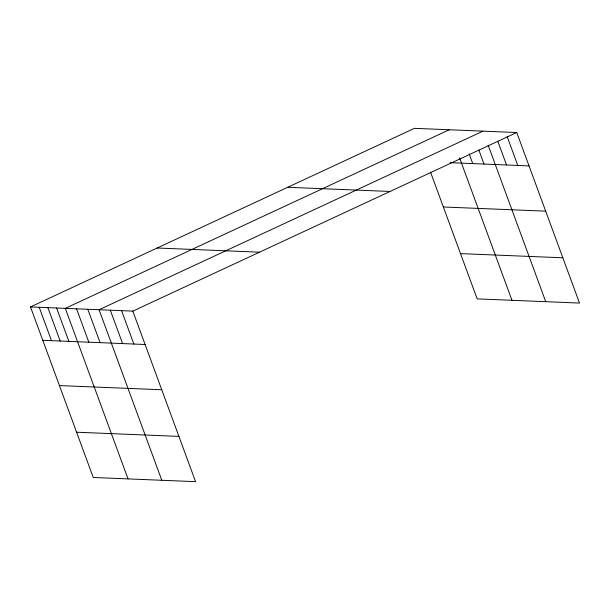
<?xml version="1.0" encoding="UTF-8"?>
<svg xmlns="http://www.w3.org/2000/svg" width="610" height="610" viewBox="0 0 610 610"><rect width="100%" height="100%" fill="white"/><g stroke="black" fill="none" stroke-linecap="round" stroke-linejoin="round"><path stroke-width="0.91" d="M30.5 306.937L132.827 311.123L195.574 481.664L93.246 477.478L30.5 306.937L414.426 128.336L516.754 132.523L579.5 303.063L477.172 298.877L430.546 172.157M449.219 129.762L65.293 308.363L128.039 478.896M482.983 131.142L99.064 309.743L161.802 480.276M132.827 311.123L516.754 132.523M450.188 162.672L529.038 165.897M287.729 187.278L390.057 191.464M443.356 206.981L545.691 211.159M460.519 253.615L562.847 257.794M157.197 248.003L259.524 252.189M42.776 340.311L145.111 344.498M59.437 385.581L161.764 389.76M76.593 432.216L178.921 436.394M507.116 136.457L517.776 165.44M497.798 141.261L506.521 164.975M488.16 145.195L545.729 301.675M478.842 150.007L484.012 164.059M469.197 153.933L472.75 163.594M459.559 157.868L511.965 300.295M121.573 310.665L133.849 344.04M110.319 310.2L122.595 343.575M87.802 309.285L100.086 342.66M76.547 308.82L88.831 342.195M56.593 308.004L68.877 341.379M47.893 307.654L60.176 341.028M39.2 307.295L51.476 340.67"/></g></svg>
